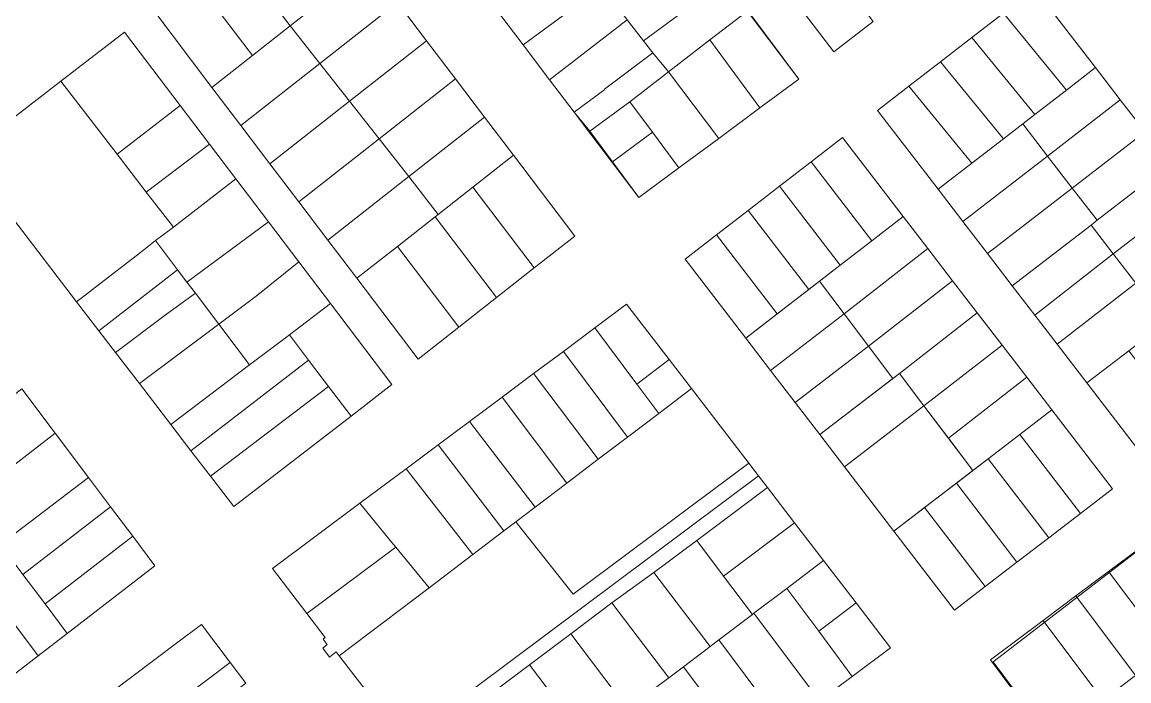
# Model space of a CAD drawing. Header units: metres. Extents: x 3873 to 16340, y -5213 to 3289.
# Drawn here: x 4250.5 to 4550.6, y 650.5 to 829.2 of the extents above; entities that cross this region are included whole.
import ezdxf

# ---------------------------------------------------------------- set-up
doc = ezdxf.new("R2010")
doc.units = ezdxf.units.M
doc.layers.add('CONTEXTO-MANZANAS', color=8, linetype='Continuous', lineweight=0, plot=False)
doc.layers.add('CONTEXTO-PARCELAS', color=9, linetype='Continuous', lineweight=0, plot=False)

msp = doc.modelspace()

# ---------------------------------------------------------------- linework, layer by layer
at = {"layer": 'CONTEXTO-MANZANAS'}
for points in [[(4387.16, 911.38), (4401.44, 892.54), (4416.16, 873.13), (4425.19, 861.23), (4434.25, 849.26), (4440.94, 840.42), (4447.66, 831.57), (4461.13, 813.76), (4450.57, 805.95), (4439.41, 797.7), (4428.57, 789.7), (4417.69, 781.67), (4404.6, 798.95), (4400.18, 804.77), (4393.52, 813.56), (4386.35, 823.04), (4372.72, 841.04), (4360.63, 856.98), (4343.72, 879.29), (4352.32, 885.67), (4364.03, 894.35), (4375.78, 903.07), (4387.16, 911.38)], [(4327.79, 866.78), (4344.42, 844.88), (4352.28, 834.53), (4360.15, 824.17), (4368.01, 813.82), (4375.88, 803.46), (4383.74, 793.11), (4400.37, 771.21), (4389.36, 762.56), (4379.14, 754.53), (4368.91, 746.5), (4357.9, 737.85), (4341.27, 759.76), (4333.4, 770.11), (4325.54, 780.47), (4317.67, 790.82), (4309.81, 801.17), (4301.95, 811.53), (4285.32, 833.43), (4296.33, 842.08), (4306.55, 850.1), (4316.78, 858.13), (4327.79, 866.78)], [(4481.28, 829.38), (4470.57, 821.17), (4457.07, 838.98)], [(4482.44, 805.26), (4490.98, 811.87), (4499.53, 818.48), (4508.07, 825.09), (4516.61, 831.69), (4525.16, 838.3), (4541.61, 816.89), (4548.31, 808.17), (4555.02, 799.45)], [(4278.22, 826.54), (4293.35, 806.6), (4301.32, 796.1), (4308.44, 786.7), (4317.25, 775.1), (4325.5, 764.2), (4334.07, 752.92), (4350.75, 730.92), (4339.66, 722.35), (4307.85, 697.82), (4301.57, 706.04), (4296.25, 712.95), (4290.78, 720.04), (4282.28, 731.17), (4275.82, 739.57), (4271.28, 745.49), (4265.22, 753.39), (4234.82, 793.04), (4260.94, 813.2), (4278.22, 826.54)], [(4555.7, 709.94), (4539.26, 731.36), (4531.2, 741.84), (4525.11, 749.77), (4519.02, 757.7), (4512.32, 766.43), (4505.62, 775.15), (4498.92, 783.88), (4482.44, 805.26)], [(4472.98, 797.95), (4489.43, 776.54), (4496.13, 767.81), (4502.83, 759.09), (4509.53, 750.36), (4516.23, 741.64), (4522.93, 732.91), (4529.74, 724.05), (4546.19, 702.63), (4537.53, 695.98), (4528.91, 689.36), (4520.29, 682.74), (4511.67, 676.12), (4503.36, 669.74), (4486.92, 691.15), (4473.52, 708.6), (4466.82, 717.33), (4460.12, 726.05), (4453.42, 734.77), (4446.72, 743.5), (4430.27, 764.91), (4438.81, 771.52), (4447.35, 778.13), (4455.9, 784.73), (4464.44, 791.34), (4472.98, 797.95)], [(4354.13, 634.39), (4336.47, 657.35), (4335.66, 658.42), (4333.82, 657.01), (4332, 659.39), (4333.22, 660.45), (4332.1, 661.85), (4332.66, 662.32), (4327.69, 668.79), (4318.32, 680.98), (4342.03, 698.7), (4354.6, 708.07), (4363.28, 714.57), (4371.75, 720.89), (4380.66, 727.54), (4389.16, 733.89), (4397.25, 739.92), (4405.82, 746.32), (4414.41, 752.73)], [(4414.41, 752.73), (4425.91, 737.75), (4432, 729.82), (4447.53, 709.6), (4450.19, 706.14), (4452.63, 702.95), (4459.97, 693.39), (4467.82, 683.17), (4476.66, 671.67), (4486, 659.51), (4475.6, 651.73), (4466.72, 645.1)], [(4250.41, 729.73), (4259.41, 717.73), (4268.44, 705.73), (4274.44, 697.73), (4280.44, 689.76), (4286.44, 681.76), (4262.69, 663.42), (4254.78, 657.32), (4246.85, 651.2)], [(4608.92, 728.89), (4680.6, 632.65), (4585.55, 559.47), (4574.88, 573.78), (4568.15, 582.67), (4561.62, 591.58), (4553.28, 602.76), (4513.83, 655.68), (4608.92, 728.89)], [(4274.66, 647.45), (4292.35, 660.79), (4299.07, 665.86), (4306.88, 655.55), (4311.16, 649.89)]]:
    msp.add_lwpolyline(points, dxfattribs=at)
at = {"layer": 'CONTEXTO-PARCELAS'}
for points in [[(4316.78, 858.13), (4333.41, 836.23), (4323.19, 828.2), (4306.55, 850.1), (4316.78, 858.13)], [(4316.78, 858.13), (4333.41, 836.23), (4323.19, 828.2), (4306.55, 850.1), (4316.78, 858.13)], [(4316.78, 858.13), (4333.41, 836.23), (4323.19, 828.2), (4306.55, 850.1), (4316.78, 858.13)], [(4393.85, 856.79), (4402.91, 845.01), (4407.69, 838.82), (4386.35, 823.04), (4372.72, 841.04), (4393.85, 856.79)], [(4393.85, 856.79), (4402.91, 845.01), (4407.69, 838.82), (4386.35, 823.04), (4372.72, 841.04), (4393.85, 856.79)], [(4306.55, 850.1), (4323.19, 828.2), (4312.96, 820.17), (4296.33, 842.08), (4306.55, 850.1)], [(4306.55, 850.1), (4323.19, 828.2), (4312.96, 820.17), (4296.33, 842.08), (4306.55, 850.1)], [(4306.55, 850.1), (4323.19, 828.2), (4312.96, 820.17), (4296.33, 842.08), (4306.55, 850.1)], [(4418.97, 824.2), (4414.6, 829.88), (4412.19, 833.01), (4434.25, 849.26), (4440.94, 840.42), (4418.97, 824.2)], [(4418.97, 824.2), (4414.6, 829.88), (4412.19, 833.01), (4434.25, 849.26), (4440.94, 840.42), (4418.97, 824.2)], [(4457.07, 838.98), (4467.82, 847.2), (4481.28, 829.38), (4470.57, 821.17), (4457.07, 838.98)], [(4457.07, 838.98), (4467.82, 847.2), (4481.28, 829.38), (4470.57, 821.17), (4457.07, 838.98)], [(4457.07, 838.98), (4467.82, 847.2), (4481.28, 829.38), (4470.57, 821.17), (4457.07, 838.98)], [(4352.28, 834.53), (4331.21, 817.98), (4323.19, 828.2), (4333.41, 836.23), (4344.42, 844.88), (4352.28, 834.53)], [(4352.28, 834.53), (4331.21, 817.98), (4323.19, 828.2), (4333.41, 836.23), (4344.42, 844.88), (4352.28, 834.53)], [(4352.28, 834.53), (4331.21, 817.98), (4323.19, 828.2), (4333.41, 836.23), (4344.42, 844.88), (4352.28, 834.53)], [(4296.33, 842.08), (4312.96, 820.17), (4301.95, 811.53), (4285.32, 833.43), (4296.33, 842.08)], [(4296.33, 842.08), (4312.96, 820.17), (4301.95, 811.53), (4285.32, 833.43), (4296.33, 842.08)], [(4296.33, 842.08), (4312.96, 820.17), (4301.95, 811.53), (4285.32, 833.43), (4296.33, 842.08)], [(4393.52, 813.56), (4386.35, 823.04), (4407.69, 838.82), (4412.19, 833.01), (4414.6, 829.88), (4393.52, 813.56)], [(4393.52, 813.56), (4386.35, 823.04), (4407.69, 838.82), (4412.19, 833.01), (4414.6, 829.88), (4393.52, 813.56)], [(4418.97, 824.2), (4440.94, 840.42), (4447.25, 832.25), (4436.95, 824.41), (4425.75, 815.71), (4421.5, 820.92), (4418.97, 824.2)], [(4418.97, 824.2), (4440.94, 840.42), (4447.25, 832.25), (4436.95, 824.41), (4425.75, 815.71), (4421.5, 820.92), (4418.97, 824.2)], [(4525.16, 838.3), (4541.61, 816.89), (4533.7, 810.77), (4516.61, 831.69), (4525.16, 838.3)], [(4525.16, 838.3), (4541.61, 816.89), (4533.7, 810.77), (4516.61, 831.69), (4525.16, 838.3)], [(4360.15, 824.17), (4339.24, 807.75), (4331.21, 817.98), (4352.28, 834.53), (4360.15, 824.17)], [(4360.15, 824.17), (4339.24, 807.75), (4331.21, 817.98), (4352.28, 834.53), (4360.15, 824.17)], [(4360.15, 824.17), (4339.24, 807.75), (4331.21, 817.98), (4352.28, 834.53), (4360.15, 824.17)], [(4436.95, 824.41), (4447.25, 832.25), (4461.13, 813.76), (4450.57, 805.95), (4436.95, 824.41)], [(4436.95, 824.41), (4447.25, 832.25), (4461.13, 813.76), (4450.57, 805.95), (4436.95, 824.41)], [(4516.61, 831.69), (4533.7, 810.77), (4525.16, 804.17), (4508.07, 825.09), (4516.61, 831.69)], [(4516.61, 831.69), (4533.7, 810.77), (4525.16, 804.17), (4508.07, 825.09), (4516.61, 831.69)], [(4421.5, 820.92), (4408.44, 811.05), (4408.53, 810.92), (4400.18, 804.77), (4393.52, 813.56), (4414.6, 829.88), (4418.97, 824.2), (4421.5, 820.92)], [(4421.5, 820.92), (4408.44, 811.05), (4408.53, 810.92), (4400.18, 804.77), (4393.52, 813.56), (4414.6, 829.88), (4418.97, 824.2), (4421.5, 820.92)], [(4276.19, 793.42), (4260.94, 813.2), (4278.22, 826.54), (4293.35, 806.6), (4276.19, 793.42)], [(4276.19, 793.42), (4260.94, 813.2), (4278.22, 826.54), (4293.35, 806.6), (4276.19, 793.42)], [(4276.19, 793.42), (4260.94, 813.2), (4278.22, 826.54), (4293.35, 806.6), (4276.19, 793.42)], [(4301.95, 811.53), (4312.96, 820.17), (4323.19, 828.2), (4331.21, 817.98), (4309.81, 801.17), (4301.95, 811.53)], [(4301.95, 811.53), (4312.96, 820.17), (4323.19, 828.2), (4331.21, 817.98), (4309.81, 801.17), (4301.95, 811.53)], [(4301.95, 811.53), (4312.96, 820.17), (4323.19, 828.2), (4331.21, 817.98), (4309.81, 801.17), (4301.95, 811.53)], [(4368.01, 813.82), (4347.27, 797.53), (4339.24, 807.75), (4360.15, 824.17), (4368.01, 813.82)], [(4368.01, 813.82), (4347.27, 797.53), (4339.24, 807.75), (4360.15, 824.17), (4368.01, 813.82)], [(4368.01, 813.82), (4347.27, 797.53), (4339.24, 807.75), (4360.15, 824.17), (4368.01, 813.82)], [(4439.41, 797.7), (4425.75, 815.71), (4436.95, 824.41), (4450.57, 805.95), (4439.41, 797.7)], [(4439.41, 797.7), (4425.75, 815.71), (4436.95, 824.41), (4450.57, 805.95), (4439.41, 797.7)], [(4508.07, 825.09), (4525.16, 804.17), (4521.84, 801.6), (4516.61, 797.56), (4499.53, 818.48), (4508.07, 825.09)], [(4508.07, 825.09), (4525.16, 804.17), (4521.84, 801.6), (4516.61, 797.56), (4499.53, 818.48), (4508.07, 825.09)], [(4425.75, 815.71), (4415.28, 807.65), (4404.42, 799.63), (4400.18, 804.77), (4408.53, 810.92), (4408.44, 811.05), (4421.5, 820.92), (4425.75, 815.71)], [(4425.75, 815.71), (4415.28, 807.65), (4404.42, 799.63), (4400.18, 804.77), (4408.53, 810.92), (4408.44, 811.05), (4421.5, 820.92), (4425.75, 815.71)], [(4331.21, 817.98), (4339.24, 807.75), (4317.67, 790.82), (4309.81, 801.17), (4331.21, 817.98)], [(4331.21, 817.98), (4339.24, 807.75), (4317.67, 790.82), (4309.81, 801.17), (4331.21, 817.98)], [(4331.21, 817.98), (4339.24, 807.75), (4317.67, 790.82), (4309.81, 801.17), (4331.21, 817.98)], [(4499.53, 818.48), (4516.61, 797.56), (4508.07, 790.95), (4490.98, 811.87), (4499.53, 818.48)], [(4499.53, 818.48), (4516.61, 797.56), (4508.07, 790.95), (4490.98, 811.87), (4499.53, 818.48)], [(4541.61, 816.89), (4548.31, 808.17), (4528.57, 792.9), (4521.84, 801.6), (4525.16, 804.17), (4533.7, 810.77), (4541.61, 816.89)], [(4541.61, 816.89), (4548.31, 808.17), (4528.57, 792.9), (4521.84, 801.6), (4525.16, 804.17), (4533.7, 810.77), (4541.61, 816.89)], [(4375.88, 803.46), (4355.3, 787.31), (4347.27, 797.53), (4368.01, 813.82), (4375.88, 803.46)], [(4375.88, 803.46), (4355.3, 787.31), (4347.27, 797.53), (4368.01, 813.82), (4375.88, 803.46)], [(4375.88, 803.46), (4355.3, 787.31), (4347.27, 797.53), (4368.01, 813.82), (4375.88, 803.46)], [(4428.55, 789.69), (4421.42, 799.34), (4415.28, 807.65), (4425.75, 815.71), (4439.41, 797.7), (4428.55, 789.69)], [(4428.55, 789.69), (4421.42, 799.34), (4415.28, 807.65), (4425.75, 815.71), (4439.41, 797.7), (4428.55, 789.69)], [(4265.22, 753.39), (4234.82, 793.04), (4260.94, 813.2), (4276.19, 793.42), (4284.13, 783.13), (4291.47, 773.6), (4286.63, 769.95), (4282.6, 766.76), (4265.22, 753.39)], [(4265.22, 753.39), (4234.82, 793.04), (4260.94, 813.2), (4276.19, 793.42), (4284.13, 783.13), (4291.47, 773.6), (4286.63, 769.95), (4282.6, 766.76), (4265.22, 753.39)], [(4265.22, 753.39), (4234.82, 793.04), (4260.94, 813.2), (4276.19, 793.42), (4284.13, 783.13), (4291.47, 773.6), (4286.63, 769.95), (4282.6, 766.76), (4265.22, 753.39)], [(4490.98, 811.87), (4508.07, 790.95), (4498.92, 783.88), (4482.44, 805.26), (4490.98, 811.87)], [(4490.98, 811.87), (4508.07, 790.95), (4498.92, 783.88), (4482.44, 805.26), (4490.98, 811.87)], [(4317.67, 790.82), (4339.24, 807.75), (4347.27, 797.53), (4325.54, 780.47), (4317.67, 790.82)], [(4317.67, 790.82), (4339.24, 807.75), (4347.27, 797.53), (4325.54, 780.47), (4317.67, 790.82)], [(4317.67, 790.82), (4339.24, 807.75), (4347.27, 797.53), (4325.54, 780.47), (4317.67, 790.82)], [(4421.42, 799.34), (4410.56, 791.32), (4404.42, 799.63), (4415.28, 807.65), (4421.42, 799.34)], [(4421.42, 799.34), (4410.56, 791.32), (4404.42, 799.63), (4415.28, 807.65), (4421.42, 799.34)], [(4555.02, 799.45), (4535.29, 784.2), (4528.57, 792.9), (4548.31, 808.17), (4555.02, 799.45)], [(4555.02, 799.45), (4535.29, 784.2), (4528.57, 792.9), (4548.31, 808.17), (4555.02, 799.45)], [(4284.13, 783.13), (4276.19, 793.42), (4293.35, 806.6), (4301.32, 796.1), (4284.13, 783.13)], [(4284.13, 783.13), (4276.19, 793.42), (4293.35, 806.6), (4301.32, 796.1), (4284.13, 783.13)], [(4284.13, 783.13), (4276.19, 793.42), (4293.35, 806.6), (4301.32, 796.1), (4284.13, 783.13)], [(4363.33, 777.08), (4355.3, 787.31), (4375.88, 803.46), (4383.74, 793.11), (4372.73, 784.46), (4363.33, 777.08)], [(4363.33, 777.08), (4355.3, 787.31), (4375.88, 803.46), (4383.74, 793.11), (4372.73, 784.46), (4363.33, 777.08)], [(4363.33, 777.08), (4355.3, 787.31), (4375.88, 803.46), (4383.74, 793.11), (4372.73, 784.46), (4363.33, 777.08)], [(4528.57, 792.9), (4505.62, 775.15), (4498.92, 783.88), (4508.07, 790.95), (4516.61, 797.56), (4521.84, 801.6), (4528.57, 792.9)], [(4528.57, 792.9), (4505.62, 775.15), (4498.92, 783.88), (4508.07, 790.95), (4516.61, 797.56), (4521.84, 801.6), (4528.57, 792.9)], [(4428.55, 789.69), (4417.69, 781.67), (4410.56, 791.32), (4421.42, 799.34), (4428.55, 789.69)], [(4428.55, 789.69), (4417.69, 781.67), (4410.56, 791.32), (4421.42, 799.34), (4428.55, 789.69)], [(4561.72, 790.73), (4542.02, 775.49), (4535.29, 784.2), (4555.02, 799.45), (4561.72, 790.73)], [(4561.72, 790.73), (4542.02, 775.49), (4535.29, 784.2), (4555.02, 799.45), (4561.72, 790.73)], [(4284.13, 783.13), (4301.32, 796.1), (4308.44, 786.7), (4291.47, 773.6), (4284.13, 783.13)], [(4284.13, 783.13), (4301.32, 796.1), (4308.44, 786.7), (4291.47, 773.6), (4284.13, 783.13)], [(4284.13, 783.13), (4301.32, 796.1), (4308.44, 786.7), (4291.47, 773.6), (4284.13, 783.13)], [(4325.54, 780.47), (4347.27, 797.53), (4355.3, 787.31), (4333.4, 770.11), (4325.54, 780.47)], [(4325.54, 780.47), (4347.27, 797.53), (4355.3, 787.31), (4333.4, 770.11), (4325.54, 780.47)], [(4325.54, 780.47), (4347.27, 797.53), (4355.3, 787.31), (4333.4, 770.11), (4325.54, 780.47)], [(4472.98, 797.95), (4489.43, 776.54), (4480.89, 769.93), (4464.44, 791.34), (4472.98, 797.95)], [(4472.98, 797.95), (4489.43, 776.54), (4480.89, 769.93), (4464.44, 791.34), (4472.98, 797.95)], [(4472.98, 797.95), (4489.43, 776.54), (4480.89, 769.93), (4464.44, 791.34), (4472.98, 797.95)], [(4389.36, 762.56), (4372.73, 784.46), (4383.74, 793.11), (4400.37, 771.21), (4389.36, 762.56)], [(4389.36, 762.56), (4372.73, 784.46), (4383.74, 793.11), (4400.37, 771.21), (4389.36, 762.56)], [(4389.36, 762.56), (4372.73, 784.46), (4383.74, 793.11), (4400.37, 771.21), (4389.36, 762.56)], [(4535.29, 784.2), (4512.32, 766.43), (4505.62, 775.15), (4528.57, 792.9), (4535.29, 784.2)], [(4535.29, 784.2), (4512.32, 766.43), (4505.62, 775.15), (4528.57, 792.9), (4535.29, 784.2)], [(4464.44, 791.34), (4480.89, 769.93), (4472.34, 763.32), (4455.9, 784.73), (4464.44, 791.34)], [(4464.44, 791.34), (4480.89, 769.93), (4472.34, 763.32), (4455.9, 784.73), (4464.44, 791.34)], [(4464.44, 791.34), (4480.89, 769.93), (4472.34, 763.32), (4455.9, 784.73), (4464.44, 791.34)], [(4567.82, 782.8), (4546.41, 766.35), (4540.42, 774.14), (4542.02, 775.49), (4561.72, 790.73), (4567.82, 782.8)], [(4567.82, 782.8), (4546.41, 766.35), (4540.42, 774.14), (4542.02, 775.49), (4561.72, 790.73), (4567.82, 782.8)], [(4291.47, 773.6), (4308.44, 786.7), (4317.25, 775.1), (4295.13, 758.73), (4292.64, 762.02), (4286.63, 769.95), (4291.47, 773.6)], [(4291.47, 773.6), (4308.44, 786.7), (4317.25, 775.1), (4295.13, 758.73), (4292.64, 762.02), (4286.63, 769.95), (4291.47, 773.6)], [(4291.47, 773.6), (4308.44, 786.7), (4317.25, 775.1), (4295.13, 758.73), (4292.64, 762.02), (4286.63, 769.95), (4291.47, 773.6)], [(4333.4, 770.11), (4355.3, 787.31), (4363.33, 777.08), (4362.5, 776.43), (4352.28, 768.4), (4341.27, 759.76), (4333.4, 770.11)], [(4333.4, 770.11), (4355.3, 787.31), (4363.33, 777.08), (4362.5, 776.43), (4352.28, 768.4), (4341.27, 759.76), (4333.4, 770.11)], [(4333.4, 770.11), (4355.3, 787.31), (4363.33, 777.08), (4362.5, 776.43), (4352.28, 768.4), (4341.27, 759.76), (4333.4, 770.11)], [(4379.14, 754.53), (4362.5, 776.43), (4363.33, 777.08), (4372.73, 784.46), (4389.36, 762.56), (4379.14, 754.53)], [(4379.14, 754.53), (4362.5, 776.43), (4363.33, 777.08), (4372.73, 784.46), (4389.36, 762.56), (4379.14, 754.53)], [(4379.14, 754.53), (4362.5, 776.43), (4363.33, 777.08), (4372.73, 784.46), (4389.36, 762.56), (4379.14, 754.53)], [(4455.9, 784.73), (4472.34, 763.32), (4463.8, 756.71), (4447.35, 778.13), (4455.9, 784.73)], [(4455.9, 784.73), (4472.34, 763.32), (4463.8, 756.71), (4447.35, 778.13), (4455.9, 784.73)], [(4455.9, 784.73), (4472.34, 763.32), (4463.8, 756.71), (4447.35, 778.13), (4455.9, 784.73)], [(4540.42, 774.14), (4519.02, 757.7), (4512.32, 766.43), (4535.29, 784.2), (4542.02, 775.49), (4540.42, 774.14)], [(4540.42, 774.14), (4519.02, 757.7), (4512.32, 766.43), (4535.29, 784.2), (4542.02, 775.49), (4540.42, 774.14)], [(4573.91, 774.87), (4552.51, 758.42), (4546.41, 766.35), (4567.82, 782.8), (4573.91, 774.87)], [(4573.91, 774.87), (4552.51, 758.42), (4546.41, 766.35), (4567.82, 782.8), (4573.91, 774.87)], [(4447.35, 778.13), (4463.8, 756.71), (4455.26, 750.11), (4438.81, 771.52), (4447.35, 778.13)], [(4447.35, 778.13), (4463.8, 756.71), (4455.26, 750.11), (4438.81, 771.52), (4447.35, 778.13)], [(4447.35, 778.13), (4463.8, 756.71), (4455.26, 750.11), (4438.81, 771.52), (4447.35, 778.13)], [(4303.82, 747.29), (4297.47, 755.67), (4295.13, 758.73), (4317.25, 775.1), (4325.5, 764.2), (4313.94, 754.85), (4303.82, 747.29)], [(4303.82, 747.29), (4297.47, 755.67), (4295.13, 758.73), (4317.25, 775.1), (4325.5, 764.2), (4313.94, 754.85), (4303.82, 747.29)], [(4303.82, 747.29), (4297.47, 755.67), (4295.13, 758.73), (4317.25, 775.1), (4325.5, 764.2), (4313.94, 754.85), (4303.82, 747.29)], [(4368.91, 746.5), (4352.28, 768.4), (4362.5, 776.43), (4379.14, 754.53), (4368.91, 746.5)], [(4368.91, 746.5), (4352.28, 768.4), (4362.5, 776.43), (4379.14, 754.53), (4368.91, 746.5)], [(4368.91, 746.5), (4352.28, 768.4), (4362.5, 776.43), (4379.14, 754.53), (4368.91, 746.5)], [(4489.43, 776.54), (4496.13, 767.81), (4473.37, 750.1), (4466.69, 758.94), (4472.34, 763.32), (4480.89, 769.93), (4489.43, 776.54)], [(4489.43, 776.54), (4496.13, 767.81), (4473.37, 750.1), (4466.69, 758.94), (4472.34, 763.32), (4480.89, 769.93), (4489.43, 776.54)], [(4489.43, 776.54), (4496.13, 767.81), (4473.37, 750.1), (4466.69, 758.94), (4472.34, 763.32), (4480.89, 769.93), (4489.43, 776.54)], [(4438.81, 771.52), (4455.26, 750.11), (4446.72, 743.5), (4430.27, 764.91), (4438.81, 771.52)], [(4438.81, 771.52), (4455.26, 750.11), (4446.72, 743.5), (4430.27, 764.91), (4438.81, 771.52)], [(4438.81, 771.52), (4455.26, 750.11), (4446.72, 743.5), (4430.27, 764.91), (4438.81, 771.52)], [(4546.41, 766.35), (4525.11, 749.77), (4519.02, 757.7), (4540.42, 774.14), (4546.41, 766.35)], [(4546.41, 766.35), (4525.11, 749.77), (4519.02, 757.7), (4540.42, 774.14), (4546.41, 766.35)], [(4286.63, 769.95), (4292.64, 762.02), (4271.28, 745.49), (4265.22, 753.39), (4282.6, 766.76), (4286.63, 769.95)], [(4286.63, 769.95), (4292.64, 762.02), (4271.28, 745.49), (4265.22, 753.39), (4282.6, 766.76), (4286.63, 769.95)], [(4341.27, 759.76), (4352.28, 768.4), (4368.91, 746.5), (4357.9, 737.85), (4341.27, 759.76)], [(4341.27, 759.76), (4352.28, 768.4), (4368.91, 746.5), (4357.9, 737.85), (4341.27, 759.76)], [(4341.27, 759.76), (4352.28, 768.4), (4368.91, 746.5), (4357.9, 737.85), (4341.27, 759.76)], [(4473.37, 750.1), (4496.13, 767.81), (4502.83, 759.09), (4480, 741.32), (4473.37, 750.1)], [(4473.37, 750.1), (4496.13, 767.81), (4502.83, 759.09), (4480, 741.32), (4473.37, 750.1)], [(4473.37, 750.1), (4496.13, 767.81), (4502.83, 759.09), (4480, 741.32), (4473.37, 750.1)], [(4552.5, 758.42), (4531.2, 741.84), (4525.11, 749.77), (4546.41, 766.35), (4552.5, 758.42)], [(4552.5, 758.42), (4531.2, 741.84), (4525.11, 749.77), (4546.41, 766.35), (4552.5, 758.42)], [(4303.82, 747.29), (4313.94, 754.85), (4325.5, 764.2), (4334.07, 752.92), (4322.94, 744.45), (4312.16, 736.26), (4303.82, 747.29)], [(4303.82, 747.29), (4313.94, 754.85), (4325.5, 764.2), (4334.07, 752.92), (4322.94, 744.45), (4312.16, 736.26), (4303.82, 747.29)], [(4303.82, 747.29), (4313.94, 754.85), (4325.5, 764.2), (4334.07, 752.92), (4322.94, 744.45), (4312.16, 736.26), (4303.82, 747.29)], [(4271.28, 745.49), (4292.64, 762.02), (4295.13, 758.73), (4297.47, 755.67), (4289.6, 750.04), (4275.82, 739.57), (4271.28, 745.49)], [(4271.28, 745.49), (4292.64, 762.02), (4295.13, 758.73), (4297.47, 755.67), (4289.6, 750.04), (4275.82, 739.57), (4271.28, 745.49)], [(4446.72, 743.5), (4466.69, 758.94), (4473.37, 750.1), (4453.42, 734.77), (4446.72, 743.5)], [(4446.72, 743.5), (4466.69, 758.94), (4473.37, 750.1), (4453.42, 734.77), (4446.72, 743.5)], [(4446.72, 743.5), (4466.69, 758.94), (4473.37, 750.1), (4453.42, 734.77), (4446.72, 743.5)], [(4480, 741.32), (4502.83, 759.09), (4509.53, 750.36), (4488.43, 733.92), (4486.63, 732.54), (4480, 741.32)], [(4480, 741.32), (4502.83, 759.09), (4509.53, 750.36), (4488.43, 733.92), (4486.63, 732.54), (4480, 741.32)], [(4480, 741.32), (4502.83, 759.09), (4509.53, 750.36), (4488.43, 733.92), (4486.63, 732.54), (4480, 741.32)], [(4539.26, 731.36), (4531.2, 741.84), (4552.5, 758.42), (4560.67, 747.8), (4550.64, 740.1), (4539.26, 731.36)], [(4539.26, 731.36), (4531.2, 741.84), (4552.5, 758.42), (4560.67, 747.8), (4550.64, 740.1), (4539.26, 731.36)], [(4289.6, 750.04), (4297.47, 755.67), (4303.82, 747.29), (4282.28, 731.17), (4275.82, 739.57), (4289.6, 750.04)], [(4289.6, 750.04), (4297.47, 755.67), (4303.82, 747.29), (4282.28, 731.17), (4275.82, 739.57), (4289.6, 750.04)], [(4289.6, 750.04), (4297.47, 755.67), (4303.82, 747.29), (4282.28, 731.17), (4275.82, 739.57), (4289.6, 750.04)], [(4333.57, 730.42), (4328.16, 737.54), (4322.94, 744.45), (4334.07, 752.92), (4350.75, 730.92), (4339.66, 722.35), (4333.57, 730.42)], [(4333.57, 730.42), (4328.16, 737.54), (4322.94, 744.45), (4334.07, 752.92), (4350.75, 730.92), (4339.66, 722.35), (4333.57, 730.42)], [(4333.57, 730.42), (4328.16, 737.54), (4322.94, 744.45), (4334.07, 752.92), (4350.75, 730.92), (4339.66, 722.35), (4333.57, 730.42)], [(4405.82, 746.32), (4414.41, 752.73), (4425.91, 737.75), (4417.2, 731.06), (4405.82, 746.32)], [(4405.82, 746.32), (4414.41, 752.73), (4425.91, 737.75), (4417.2, 731.06), (4405.82, 746.32)], [(4453.42, 734.77), (4473.37, 750.1), (4480, 741.32), (4460.12, 726.05), (4453.42, 734.77)], [(4453.42, 734.77), (4473.37, 750.1), (4480, 741.32), (4460.12, 726.05), (4453.42, 734.77)], [(4453.42, 734.77), (4473.37, 750.1), (4480, 741.32), (4460.12, 726.05), (4453.42, 734.77)], [(4488.43, 733.92), (4509.53, 750.36), (4516.23, 741.64), (4495.06, 725.15), (4488.43, 733.92)], [(4488.43, 733.92), (4509.53, 750.36), (4516.23, 741.64), (4495.06, 725.15), (4488.43, 733.92)], [(4488.43, 733.92), (4509.53, 750.36), (4516.23, 741.64), (4495.06, 725.15), (4488.43, 733.92)], [(4282.28, 731.17), (4303.82, 747.29), (4312.16, 736.26), (4290.78, 720.04), (4282.28, 731.17)], [(4282.28, 731.17), (4303.82, 747.29), (4312.16, 736.26), (4290.78, 720.04), (4282.28, 731.17)], [(4282.28, 731.17), (4303.82, 747.29), (4312.16, 736.26), (4290.78, 720.04), (4282.28, 731.17)], [(4290.78, 720.04), (4312.16, 736.26), (4322.94, 744.45), (4328.16, 737.54), (4296.25, 712.95), (4290.78, 720.04)], [(4290.78, 720.04), (4312.16, 736.26), (4322.94, 744.45), (4328.16, 737.54), (4296.25, 712.95), (4290.78, 720.04)], [(4290.78, 720.04), (4312.16, 736.26), (4322.94, 744.45), (4328.16, 737.54), (4296.25, 712.95), (4290.78, 720.04)], [(4397.25, 739.92), (4405.82, 746.32), (4417.2, 731.06), (4423.13, 723.1), (4414.63, 716.64), (4397.25, 739.92)], [(4397.25, 739.92), (4405.82, 746.32), (4417.2, 731.06), (4423.13, 723.1), (4414.63, 716.64), (4397.25, 739.92)], [(4495.06, 725.15), (4516.23, 741.64), (4522.93, 732.91), (4501.69, 716.37), (4495.06, 725.15)], [(4495.06, 725.15), (4516.23, 741.64), (4522.93, 732.91), (4501.69, 716.37), (4495.06, 725.15)], [(4495.06, 725.15), (4516.23, 741.64), (4522.93, 732.91), (4501.69, 716.37), (4495.06, 725.15)], [(4389.16, 733.89), (4397.25, 739.92), (4414.63, 716.64), (4406.72, 710.64), (4389.16, 733.89)], [(4389.16, 733.89), (4397.25, 739.92), (4414.63, 716.64), (4406.72, 710.64), (4389.16, 733.89)], [(4460.12, 726.05), (4480, 741.32), (4486.63, 732.54), (4466.82, 717.33), (4460.12, 726.05)], [(4460.12, 726.05), (4480, 741.32), (4486.63, 732.54), (4466.82, 717.33), (4460.12, 726.05)], [(4460.12, 726.05), (4480, 741.32), (4486.63, 732.54), (4466.82, 717.33), (4460.12, 726.05)], [(4555.7, 709.94), (4539.26, 731.36), (4550.64, 740.1), (4567.08, 718.68), (4555.7, 709.94)], [(4555.7, 709.94), (4539.26, 731.36), (4550.64, 740.1), (4567.08, 718.68), (4555.7, 709.94)], [(4296.25, 712.95), (4328.16, 737.54), (4333.57, 730.42), (4301.57, 706.04), (4296.25, 712.95)], [(4296.25, 712.95), (4328.16, 737.54), (4333.57, 730.42), (4301.57, 706.04), (4296.25, 712.95)], [(4296.25, 712.95), (4328.16, 737.54), (4333.57, 730.42), (4301.57, 706.04), (4296.25, 712.95)], [(4417.2, 731.06), (4425.91, 737.75), (4432, 729.82), (4423.13, 723.1), (4417.2, 731.06)], [(4417.2, 731.06), (4425.91, 737.75), (4432, 729.82), (4423.13, 723.1), (4417.2, 731.06)], [(4398.16, 704.14), (4380.66, 727.54), (4389.16, 733.89), (4406.72, 710.64), (4398.16, 704.14)], [(4398.16, 704.14), (4380.66, 727.54), (4389.16, 733.89), (4406.72, 710.64), (4398.16, 704.14)], [(4466.82, 717.33), (4488.43, 733.92), (4495.06, 725.15), (4473.52, 708.6), (4466.82, 717.33)], [(4466.82, 717.33), (4488.43, 733.92), (4495.06, 725.15), (4473.52, 708.6), (4466.82, 717.33)], [(4466.82, 717.33), (4488.43, 733.92), (4495.06, 725.15), (4473.52, 708.6), (4466.82, 717.33)], [(4501.69, 716.37), (4522.93, 732.91), (4529.74, 724.05), (4521.08, 717.39), (4512.46, 710.77), (4508.32, 707.59), (4501.69, 716.37)], [(4501.69, 716.37), (4522.93, 732.91), (4529.74, 724.05), (4521.08, 717.39), (4512.46, 710.77), (4508.32, 707.59), (4501.69, 716.37)], [(4501.69, 716.37), (4522.93, 732.91), (4529.74, 724.05), (4521.08, 717.39), (4512.46, 710.77), (4508.32, 707.59), (4501.69, 716.37)], [(4202.99, 692.94), (4250.41, 729.73), (4259.41, 717.73), (4212.06, 680.99), (4202.99, 692.94)], [(4202.99, 692.94), (4250.41, 729.73), (4259.41, 717.73), (4212.06, 680.99), (4202.99, 692.94)], [(4307.85, 697.82), (4301.57, 706.04), (4333.57, 730.42), (4339.66, 722.35), (4307.85, 697.82)], [(4307.85, 697.82), (4301.57, 706.04), (4333.57, 730.42), (4339.66, 722.35), (4307.85, 697.82)], [(4307.85, 697.82), (4301.57, 706.04), (4333.57, 730.42), (4339.66, 722.35), (4307.85, 697.82)], [(4389.63, 697.67), (4398.16, 704.14), (4406.72, 710.64), (4414.63, 716.64), (4423.13, 723.1), (4432, 729.82), (4447.53, 709.6), (4399.91, 674.07), (4384.38, 693.67), (4389.63, 697.67)], [(4389.63, 697.67), (4398.16, 704.14), (4406.72, 710.64), (4414.63, 716.64), (4423.13, 723.1), (4432, 729.82), (4447.53, 709.6), (4399.91, 674.07), (4384.38, 693.67), (4389.63, 697.67)], [(4389.63, 697.67), (4371.75, 720.89), (4380.66, 727.54), (4398.16, 704.14), (4389.63, 697.67)], [(4389.63, 697.67), (4371.75, 720.89), (4380.66, 727.54), (4398.16, 704.14), (4389.63, 697.67)], [(4473.52, 708.6), (4495.06, 725.15), (4508.32, 707.59), (4486.92, 691.15), (4473.52, 708.6)], [(4473.52, 708.6), (4495.06, 725.15), (4508.32, 707.59), (4486.92, 691.15), (4473.52, 708.6)], [(4473.52, 708.6), (4495.06, 725.15), (4508.32, 707.59), (4486.92, 691.15), (4473.52, 708.6)], [(4537.53, 695.98), (4521.08, 717.39), (4529.74, 724.05), (4546.19, 702.63), (4537.53, 695.98)], [(4537.53, 695.98), (4521.08, 717.39), (4529.74, 724.05), (4546.19, 702.63), (4537.53, 695.98)], [(4537.53, 695.98), (4521.08, 717.39), (4529.74, 724.05), (4546.19, 702.63), (4537.53, 695.98)], [(4381.1, 691.2), (4363.28, 714.57), (4371.75, 720.89), (4389.63, 697.67), (4384.38, 693.67), (4381.1, 691.2)], [(4381.1, 691.2), (4363.28, 714.57), (4371.75, 720.89), (4389.63, 697.67), (4384.38, 693.67), (4381.1, 691.2)], [(4228.47, 675.07), (4228.82, 674.64), (4220.72, 668.67), (4212.06, 680.99), (4259.41, 717.73), (4268.44, 705.73), (4244.57, 687.57), (4236.6, 681.51), (4228.47, 675.07)], [(4228.47, 675.07), (4228.82, 674.64), (4220.72, 668.67), (4212.06, 680.99), (4259.41, 717.73), (4268.44, 705.73), (4244.57, 687.57), (4236.6, 681.51), (4228.47, 675.07)], [(4354.6, 708.07), (4363.28, 714.57), (4381.1, 691.2), (4372.69, 684.82), (4354.6, 708.07)], [(4354.6, 708.07), (4363.28, 714.57), (4381.1, 691.2), (4372.69, 684.82), (4354.6, 708.07)], [(4528.91, 689.36), (4512.46, 710.77), (4521.08, 717.39), (4537.53, 695.98), (4528.91, 689.36)], [(4528.91, 689.36), (4512.46, 710.77), (4521.08, 717.39), (4537.53, 695.98), (4528.91, 689.36)], [(4528.91, 689.36), (4512.46, 710.77), (4521.08, 717.39), (4537.53, 695.98), (4528.91, 689.36)], [(4360.85, 675.82), (4372.69, 684.82), (4381.1, 691.2), (4384.38, 693.67), (4399.91, 674.07), (4447.53, 709.6), (4450.19, 706.14), (4354.13, 634.39), (4336.47, 657.35), (4360.85, 675.82)], [(4360.85, 675.82), (4372.69, 684.82), (4381.1, 691.2), (4384.38, 693.67), (4399.91, 674.07), (4447.53, 709.6), (4450.19, 706.14), (4354.13, 634.39), (4336.47, 657.35), (4360.85, 675.82)], [(4520.29, 682.74), (4503.84, 704.15), (4512.46, 710.77), (4528.91, 689.36), (4520.29, 682.74)], [(4520.29, 682.74), (4503.84, 704.15), (4512.46, 710.77), (4528.91, 689.36), (4520.29, 682.74)], [(4520.29, 682.74), (4503.84, 704.15), (4512.46, 710.77), (4528.91, 689.36), (4520.29, 682.74)], [(4244.57, 687.57), (4268.44, 705.73), (4274.44, 697.73), (4250.69, 679.42), (4244.57, 687.57)], [(4244.57, 687.57), (4268.44, 705.73), (4274.44, 697.73), (4250.69, 679.42), (4244.57, 687.57)], [(4342.03, 698.7), (4354.6, 708.07), (4372.69, 684.82), (4360.85, 675.82), (4351.78, 686.82), (4350.75, 688.07), (4344.32, 695.92), (4342.03, 698.7)], [(4342.03, 698.7), (4354.6, 708.07), (4372.69, 684.82), (4360.85, 675.82), (4351.78, 686.82), (4350.75, 688.07), (4344.32, 695.92), (4342.03, 698.7)], [(4410.44, 671.7), (4399.25, 663.29), (4388.07, 654.89), (4376.88, 646.48), (4356.57, 631.2), (4354.13, 634.39), (4450.19, 706.14), (4452.63, 702.95), (4433.41, 688.6), (4421.78, 679.92), (4410.44, 671.7)], [(4410.44, 671.7), (4399.25, 663.29), (4388.07, 654.89), (4376.88, 646.48), (4356.57, 631.2), (4354.13, 634.39), (4450.19, 706.14), (4452.63, 702.95), (4433.41, 688.6), (4421.78, 679.92), (4410.44, 671.7)], [(4433.41, 688.6), (4452.63, 702.95), (4459.97, 693.39), (4440.72, 678.92), (4433.41, 688.6)], [(4433.41, 688.6), (4452.63, 702.95), (4459.97, 693.39), (4440.72, 678.92), (4433.41, 688.6)], [(4511.67, 676.12), (4495.22, 697.53), (4503.84, 704.15), (4520.29, 682.74), (4511.67, 676.12)], [(4511.67, 676.12), (4495.22, 697.53), (4503.84, 704.15), (4520.29, 682.74), (4511.67, 676.12)], [(4511.67, 676.12), (4495.22, 697.53), (4503.84, 704.15), (4520.29, 682.74), (4511.67, 676.12)], [(4256.69, 671.42), (4250.69, 679.42), (4274.44, 697.73), (4280.44, 689.76), (4256.69, 671.42)], [(4256.69, 671.42), (4250.69, 679.42), (4274.44, 697.73), (4280.44, 689.76), (4256.69, 671.42)], [(4318.32, 680.98), (4342.03, 698.7), (4344.32, 695.92), (4350.75, 688.07), (4351.78, 686.82), (4327.69, 668.79), (4318.32, 680.98)], [(4318.32, 680.98), (4342.03, 698.7), (4344.32, 695.92), (4350.75, 688.07), (4351.78, 686.82), (4327.69, 668.79), (4318.32, 680.98)], [(4486.92, 691.15), (4495.22, 697.53), (4511.67, 676.12), (4503.36, 669.74), (4486.92, 691.15)], [(4486.92, 691.15), (4495.22, 697.53), (4511.67, 676.12), (4503.36, 669.74), (4486.92, 691.15)], [(4486.92, 691.15), (4495.22, 697.53), (4511.67, 676.12), (4503.36, 669.74), (4486.92, 691.15)], [(4467.82, 683.17), (4457.82, 675.6), (4448.94, 668.89), (4448.53, 668.57), (4440.72, 678.92), (4459.97, 693.39), (4467.82, 683.17)], [(4467.82, 683.17), (4457.82, 675.6), (4448.94, 668.89), (4448.53, 668.57), (4440.72, 678.92), (4459.97, 693.39), (4467.82, 683.17)], [(4244.57, 687.57), (4250.69, 679.42), (4256.69, 671.42), (4262.69, 663.42), (4254.78, 657.32), (4236.6, 681.51), (4244.57, 687.57)], [(4244.57, 687.57), (4250.69, 679.42), (4256.69, 671.42), (4262.69, 663.42), (4254.78, 657.32), (4236.6, 681.51), (4244.57, 687.57)], [(4256.69, 671.42), (4280.44, 689.76), (4286.44, 681.76), (4262.69, 663.42), (4256.69, 671.42)], [(4256.69, 671.42), (4280.44, 689.76), (4286.44, 681.76), (4262.69, 663.42), (4256.69, 671.42)], [(4437.03, 659.85), (4421.78, 679.92), (4433.41, 688.6), (4440.72, 678.92), (4448.53, 668.57), (4439.38, 661.64), (4437.03, 659.85)], [(4437.03, 659.85), (4421.78, 679.92), (4433.41, 688.6), (4440.72, 678.92), (4448.53, 668.57), (4439.38, 661.64), (4437.03, 659.85)], [(4556.34, 688.51), (4572.47, 666.97), (4561.36, 658.61), (4545.15, 680.18), (4556.34, 688.51)], [(4556.34, 688.51), (4572.47, 666.97), (4561.36, 658.61), (4545.15, 680.18), (4556.34, 688.51)], [(4360.85, 675.82), (4336.47, 657.35), (4335.66, 658.42), (4333.82, 657.01), (4332, 659.39), (4333.22, 660.45), (4332.1, 661.85), (4332.66, 662.32), (4327.69, 668.79), (4351.78, 686.82), (4360.85, 675.82)], [(4360.85, 675.82), (4336.47, 657.35), (4335.66, 658.42), (4333.82, 657.01), (4332, 659.39), (4333.22, 660.45), (4332.1, 661.85), (4332.66, 662.32), (4327.69, 668.79), (4351.78, 686.82), (4360.85, 675.82)], [(4228.82, 674.64), (4228.47, 675.07), (4236.6, 681.51), (4254.78, 657.32), (4246.85, 651.2), (4228.82, 674.64)], [(4228.82, 674.64), (4228.47, 675.07), (4236.6, 681.51), (4254.78, 657.32), (4246.85, 651.2), (4228.82, 674.64)], [(4457.82, 675.6), (4467.82, 683.17), (4476.66, 671.67), (4466.5, 663.98), (4457.82, 675.6)], [(4457.82, 675.6), (4467.82, 683.17), (4476.66, 671.67), (4466.5, 663.98), (4457.82, 675.6)], [(4425.85, 651.39), (4410.44, 671.7), (4421.78, 679.92), (4437.03, 659.85), (4429.82, 654.39), (4425.85, 651.39)], [(4425.85, 651.39), (4410.44, 671.7), (4421.78, 679.92), (4437.03, 659.85), (4429.82, 654.39), (4425.85, 651.39)], [(4545.15, 680.18), (4561.36, 658.61), (4552.47, 652), (4536.29, 673.57), (4545.15, 680.18)], [(4545.15, 680.18), (4561.36, 658.61), (4552.47, 652), (4536.29, 673.57), (4545.15, 680.18)], [(4466.72, 645.1), (4448.94, 668.89), (4457.82, 675.6), (4466.5, 663.98), (4475.6, 651.73), (4466.72, 645.1)], [(4466.72, 645.1), (4448.94, 668.89), (4457.82, 675.6), (4466.5, 663.98), (4475.6, 651.73), (4466.72, 645.1)], [(4536.29, 673.57), (4552.47, 652), (4543.53, 645.3), (4527.35, 666.91), (4536.29, 673.57)], [(4536.29, 673.57), (4552.47, 652), (4543.53, 645.3), (4527.35, 666.91), (4536.29, 673.57)], [(4414.69, 642.95), (4399.25, 663.29), (4410.44, 671.7), (4425.85, 651.39), (4420.25, 647.17), (4414.69, 642.95)], [(4414.69, 642.95), (4399.25, 663.29), (4410.44, 671.7), (4425.85, 651.39), (4420.25, 647.17), (4414.69, 642.95)], [(4466.5, 663.98), (4476.66, 671.67), (4486, 659.51), (4475.6, 651.73), (4466.5, 663.98)], [(4466.5, 663.98), (4476.66, 671.67), (4486, 659.51), (4475.6, 651.73), (4466.5, 663.98)], [(4457.1, 637.92), (4439.38, 661.64), (4448.53, 668.57), (4448.94, 668.89), (4466.72, 645.1), (4457.1, 637.92)], [(4457.1, 637.92), (4439.38, 661.64), (4448.53, 668.57), (4448.94, 668.89), (4466.72, 645.1), (4457.1, 637.92)], [(4527.35, 666.91), (4543.53, 645.3), (4529.24, 634.6), (4513.06, 656.22), (4527.35, 666.91)], [(4527.35, 666.91), (4543.53, 645.3), (4529.24, 634.6), (4513.06, 656.22), (4527.35, 666.91)], [(4572.47, 666.97), (4622.82, 599.72), (4579.59, 567.36), (4529.24, 634.6), (4543.53, 645.3), (4552.47, 652), (4561.36, 658.61), (4572.47, 666.97)], [(4572.47, 666.97), (4622.82, 599.72), (4579.59, 567.36), (4529.24, 634.6), (4543.53, 645.3), (4552.47, 652), (4561.36, 658.61), (4572.47, 666.97)], [(4274.66, 647.45), (4292.35, 660.79), (4299.07, 665.86), (4306.88, 655.55), (4293.32, 645.29), (4282.18, 637.57), (4274.66, 647.45)], [(4274.66, 647.45), (4292.35, 660.79), (4299.07, 665.86), (4306.88, 655.55), (4293.32, 645.29), (4282.18, 637.57), (4274.66, 647.45)], [(4403.53, 634.48), (4388.07, 654.89), (4399.25, 663.29), (4414.69, 642.95), (4412.28, 641.1), (4404.28, 635.1), (4403.53, 634.48)], [(4403.53, 634.48), (4388.07, 654.89), (4399.25, 663.29), (4414.69, 642.95), (4412.28, 641.1), (4404.28, 635.1), (4403.53, 634.48)], [(4429.82, 654.39), (4437.03, 659.85), (4439.38, 661.64), (4457.1, 637.92), (4447.47, 630.73), (4429.82, 654.39)], [(4429.82, 654.39), (4437.03, 659.85), (4439.38, 661.64), (4457.1, 637.92), (4447.47, 630.73), (4429.82, 654.39)], [(4282.18, 637.57), (4293.32, 645.29), (4306.88, 655.55), (4311.16, 649.89), (4286.91, 631.35), (4282.18, 637.57)], [(4282.18, 637.57), (4293.32, 645.29), (4306.88, 655.55), (4311.16, 649.89), (4286.91, 631.35), (4282.18, 637.57)], [(4392.38, 626.04), (4384.69, 636.17), (4376.88, 646.48), (4388.07, 654.89), (4403.53, 634.48), (4396.28, 629.1), (4392.38, 626.04)], [(4392.38, 626.04), (4384.69, 636.17), (4376.88, 646.48), (4388.07, 654.89), (4403.53, 634.48), (4396.28, 629.1), (4392.38, 626.04)], [(4425.85, 651.39), (4429.82, 654.39), (4447.47, 630.73), (4437.88, 623.57), (4420.25, 647.17), (4425.85, 651.39)], [(4425.85, 651.39), (4429.82, 654.39), (4447.47, 630.73), (4437.88, 623.57), (4420.25, 647.17), (4425.85, 651.39)]]:
    msp.add_lwpolyline(points, dxfattribs=at)

doc.saveas('drawing.dxf')
